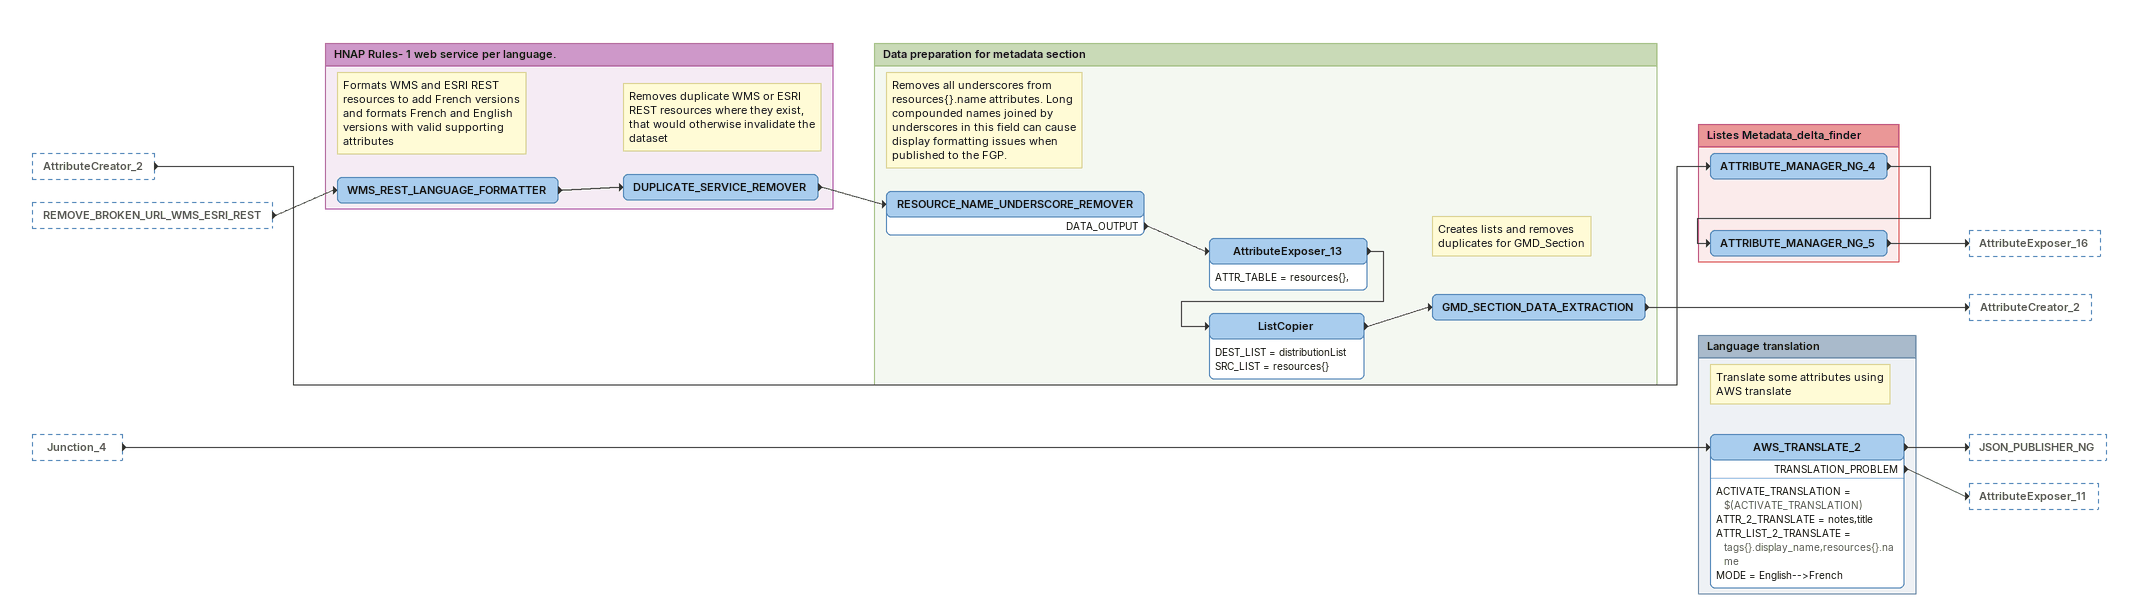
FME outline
AttributeCreator_2 [outside]
    -> ATTRIBUTE_MANAGER_NG_4
REMOVE_BROKEN_URL_WMS_ESRI_REST [outside]
    -> WMS_REST_LANGUAGE_FORMATTER
Junction_4 [outside]
    -> AWS_TRANSLATE_2

Bookmark: HNAP Rules- 1 web service per language.
Note: Formats WMS and ESRI REST resources to add French versions and formats French and English versions with valid supporting attributes
WMS_REST_LANGUAGE_FORMATTER
    -> DUPLICATE_SERVICE_REMOVER
Note: Removes duplicate WMS or ESRI REST resources where they exist, that would otherwise invalidate the dataset
DUPLICATE_SERVICE_REMOVER
    -> RESOURCE_NAME_UNDERSCORE_REMOVER

Bookmark: Data preparation for metadata section
Note: Removes all underscores from resources{}.name attributes. Long compounded names joined by underscores in this field can cause display formatting issues when published to the FGP.
RESOURCE_NAME_UNDERSCORE_REMOVER
    DATA_OUTPUT -> AttributeExposer_13
AttributeExposer_13
    ATTR_TABLE = resources{},
    -> ListCopier
ListCopier
    DEST_LIST = distributionList
    SRC_LIST = resources{}
    -> GMD_SECTION_DATA_EXTRACTION
Note: Creates lists and removes duplicates for GMD_Section
GMD_SECTION_DATA_EXTRACTION
    -> AttributeCreator_2

Bookmark: Listes Metadata_delta_finder
ATTRIBUTE_MANAGER_NG_4
    -> ATTRIBUTE_MANAGER_NG_5
ATTRIBUTE_MANAGER_NG_5
    -> AttributeExposer_16

Bookmark: Language translation
Note: Translate some attributes using AWS translate
AWS_TRANSLATE_2
    ACTIVATE_TRANSLATION = $(ACTIVATE_TRANSLATION)
    ATTR_2_TRANSLATE = notes,title
    ATTR_LIST_2_TRANSLATE = tags{}.display_name,resources{}.name
    MODE = English-->French
    -> JSON_PUBLISHER_NG
    TRANSLATION_PROBLEM -> AttributeExposer_11
